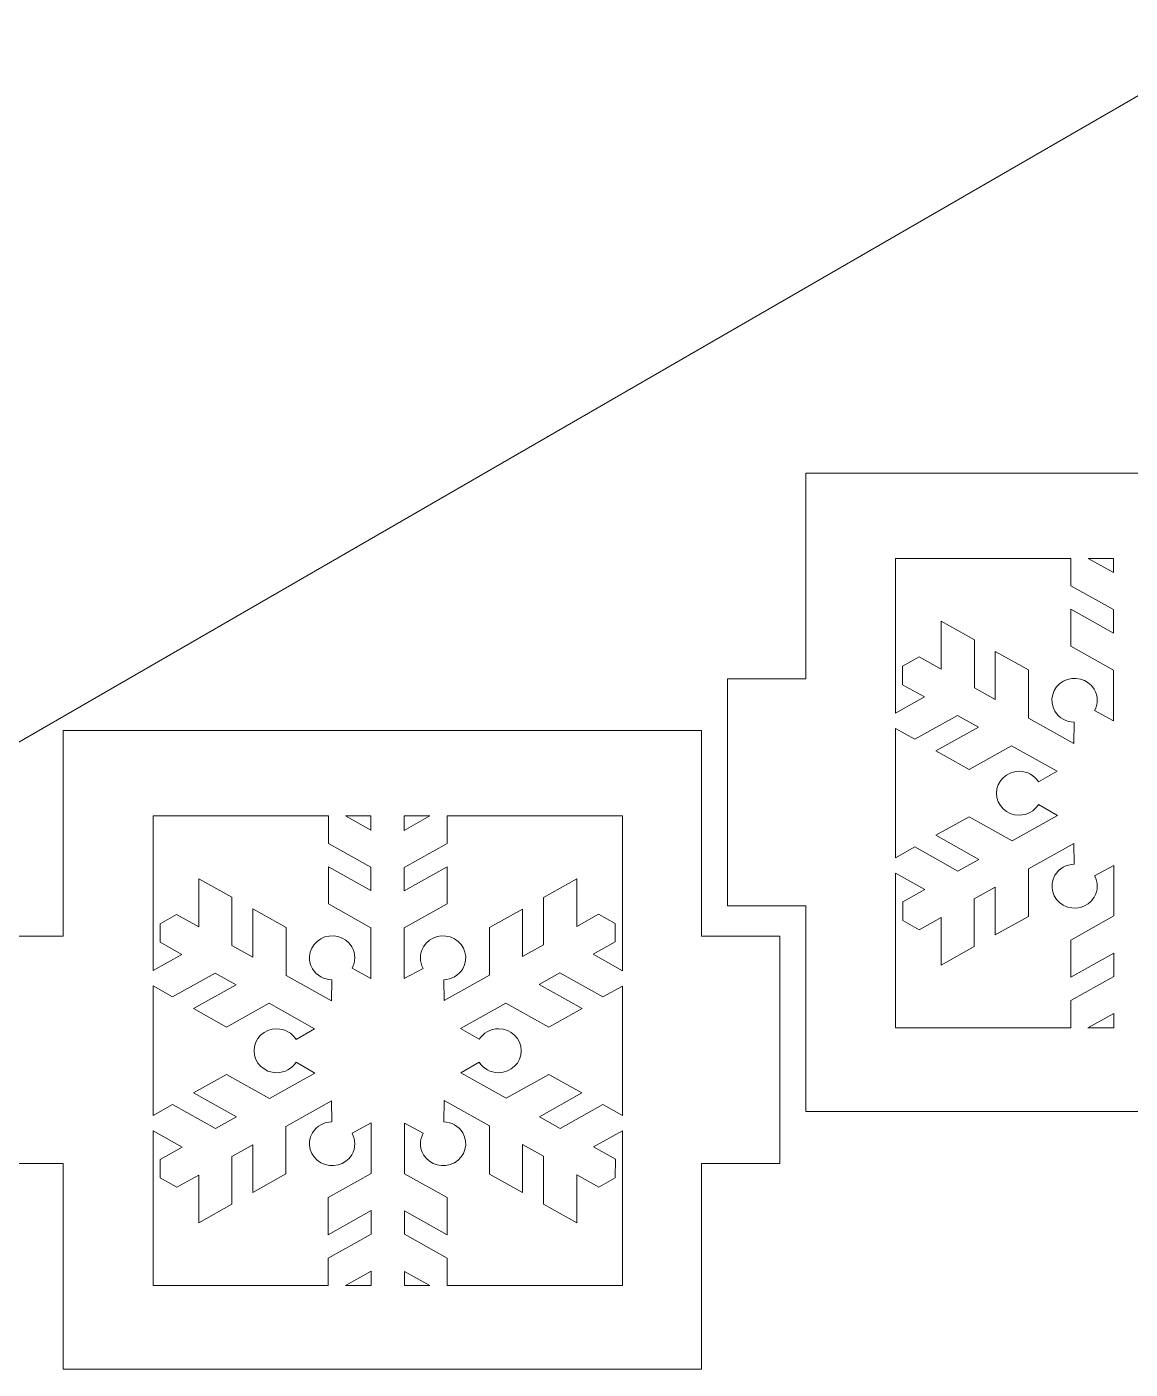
# Model space of a CAD drawing. Header units: centimetres. Extents: x -41.3 to 45.1, y -46.2 to 47.3.
# Drawn here: x -28.77 to -20.3, y -39.03 to -28.74 of the extents above; entities that cross this region are included whole.
import ezdxf

# ---------------------------------------------------------------- set-up
doc = ezdxf.new("R2010")
doc.units = ezdxf.units.CM
doc.header["$MEASUREMENT"] = 0
doc.layers.add('layer 1', color=7, linetype='Continuous')

msp = doc.modelspace()

# ---------------------------------------------------------------- linework, layer by layer
at = {"layer": 'layer 1', "color": 250, "lineweight": 9}
for points, knots in [([(-30.03336, -11.80465), (-30.03336, -11.80465), (-40.04454, -17.58461), (-40.04454, -17.58461), (-40.04454, -17.58461), (-40.04454, -17.58461), (-40.04454, -29.14453), (-40.04454, -29.14453), (-40.04454, -29.14453), (-40.04454, -29.14453), (-30.03336, -34.92449), (-30.03336, -34.92449), (-30.03336, -34.92449), (-30.03336, -34.92449), (-20.02218, -29.14453), (-20.02218, -29.14453), (-20.02218, -29.14453), (-20.02218, -29.14453), (-20.02218, -17.58461), (-20.02218, -17.58461), (-20.02218, -17.58461), (-20.02218, -17.58461), (-30.03336, -11.80465), (-30.03336, -11.80465)], [0, 0, 0, 0, 0.14285714, 0.14285714, 0.14285714, 0.14285714, 0.28571429, 0.28571429, 0.28571429, 0.28571429, 0.42857143, 0.42857143, 0.42857143, 0.42857143, 0.57142857, 0.57142857, 0.57142857, 0.57142857, 0.71428571, 0.71428571, 0.71428571, 0.71428571, 1, 1, 1, 1]), ([(-17.29596, -35.48339), (-17.29596, -35.48339), (-17.89596, -35.48339), (-17.89596, -35.48339), (-17.89596, -35.48339), (-17.89596, -35.48339), (-17.89596, -37.06031), (-17.89596, -37.06031), (-17.89596, -37.06031), (-17.89596, -37.06031), (-22.79108, -37.06031), (-22.79108, -37.06031), (-22.79108, -37.06031), (-22.79108, -37.06031), (-22.79108, -35.48339), (-22.79108, -35.48339), (-22.79108, -35.48339), (-22.79108, -35.48339), (-23.3911, -35.48339), (-23.3911, -35.48339), (-23.3911, -35.48339), (-23.3911, -35.48339), (-23.3911, -33.74215), (-23.3911, -33.74215), (-23.3911, -33.74215), (-23.3911, -33.74215), (-22.79108, -33.74215), (-22.79108, -33.74215), (-22.79108, -33.74215), (-22.79108, -33.74215), (-22.79108, -32.16515), (-22.79108, -32.16515), (-22.79108, -32.16515), (-22.79108, -32.16515), (-17.89596, -32.16515), (-17.89596, -32.16515), (-17.89596, -32.16515), (-17.89596, -32.16515), (-17.89596, -33.74215), (-17.89596, -33.74215), (-17.89596, -33.74215), (-17.89596, -33.74215), (-17.29596, -33.74215), (-17.29596, -33.74215), (-17.29596, -33.74215), (-17.29596, -33.74215), (-17.29596, -35.48339), (-17.29596, -35.48339)], [0, 0, 0, 0, 0.07692308, 0.07692308, 0.07692308, 0.07692308, 0.15384615, 0.15384615, 0.15384615, 0.15384615, 0.23076923, 0.23076923, 0.23076923, 0.23076923, 0.30769231, 0.30769231, 0.30769231, 0.30769231, 0.38461538, 0.38461538, 0.38461538, 0.38461538, 0.46153846, 0.46153846, 0.46153846, 0.46153846, 0.53846154, 0.53846154, 0.53846154, 0.53846154, 0.61538462, 0.61538462, 0.61538462, 0.61538462, 0.69230769, 0.69230769, 0.69230769, 0.69230769, 0.76923077, 0.76923077, 0.76923077, 0.76923077, 0.84615385, 0.84615385, 0.84615385, 0.84615385, 1, 1, 1, 1]), ([(-20.75834, -32.81933), (-20.75834, -32.81933), (-20.75834, -33.02999), (-20.75834, -33.02999), (-20.75834, -33.02999), (-20.75834, -33.02999), (-20.4318, -33.21239), (-20.4318, -33.21239), (-20.4318, -33.21239), (-20.4318, -33.21239), (-20.4318, -33.39145), (-20.4318, -33.39145), (-20.4318, -33.39145), (-20.4318, -33.39145), (-20.75834, -33.20905), (-20.75834, -33.20905), (-20.75834, -33.20905), (-20.75834, -33.20905), (-20.75834, -33.49343), (-20.75834, -33.49343), (-20.75834, -33.49343), (-20.75834, -33.49343), (-20.4318, -33.67581), (-20.4318, -33.67581), (-20.4318, -33.67581), (-20.4318, -33.67581), (-20.4318, -34.06485), (-20.4318, -34.06485), (-20.4318, -34.06485), (-20.4318, -34.06485), (-20.57662, -33.98675), (-20.57662, -33.98675), (-20.57662, -33.98675), (-20.54894, -33.93709), (-20.54756, -33.87521), (-20.57886, -33.82275), (-20.57886, -33.82275), (-20.62686, -33.74231), (-20.73326, -33.71473), (-20.8165, -33.76113), (-20.8165, -33.76113), (-20.89962, -33.80763), (-20.9281, -33.91055), (-20.8801, -33.99099), (-20.8801, -33.99099), (-20.84842, -34.04403), (-20.79146, -34.07385), (-20.73248, -34.07489), (-20.73248, -34.07489), (-20.73248, -34.07489), (-20.73504, -34.23745), (-20.73504, -34.23745), (-20.73504, -34.23745), (-20.73504, -34.23745), (-21.08308, -34.04305), (-21.08308, -34.04305), (-21.08308, -34.04305), (-21.08308, -34.04305), (-21.08308, -33.67435), (-21.08308, -33.67435), (-21.08308, -33.67435), (-21.08308, -33.67435), (-21.33768, -33.53217), (-21.33768, -33.53217), (-21.33768, -33.53217), (-21.33768, -33.53217), (-21.33768, -33.90087), (-21.33768, -33.90087), (-21.33768, -33.90087), (-21.33768, -33.90087), (-21.49796, -33.81135), (-21.49796, -33.81135), (-21.49796, -33.81135), (-21.49796, -33.81135), (-21.49796, -33.44265), (-21.49796, -33.44265), (-21.49796, -33.44265), (-21.49796, -33.44265), (-21.75252, -33.30043), (-21.75252, -33.30043), (-21.75252, -33.30043), (-21.75252, -33.30043), (-21.75252, -33.66913), (-21.75252, -33.66913), (-21.75252, -33.66913), (-21.75252, -33.66913), (-21.92182, -33.57461), (-21.92182, -33.57461), (-21.92182, -33.57461), (-21.92182, -33.57461), (-22.0483, -33.64527), (-22.0483, -33.64527), (-22.0483, -33.64527), (-22.0483, -33.64527), (-22.0491, -33.78789), (-22.0491, -33.78789), (-22.0491, -33.78789), (-22.0491, -33.78789), (-21.88162, -33.88147), (-21.88162, -33.88147), (-21.88162, -33.88147), (-21.88162, -33.88147), (-22.1031, -34.00515), (-22.1031, -34.00515), (-22.1031, -34.00515), (-22.1031, -34.00515), (-22.1031, -32.81933), (-22.1031, -32.81933), (-22.1031, -32.81933), (-22.1031, -32.81933), (-20.75834, -32.81933), (-20.75834, -32.81933)], [0, 0, 0, 0, 0.03448276, 0.03448276, 0.03448276, 0.03448276, 0.06896552, 0.06896552, 0.06896552, 0.06896552, 0.10344828, 0.10344828, 0.10344828, 0.10344828, 0.13793103, 0.13793103, 0.13793103, 0.13793103, 0.17241379, 0.17241379, 0.17241379, 0.17241379, 0.20689655, 0.20689655, 0.20689655, 0.20689655, 0.24137931, 0.24137931, 0.24137931, 0.24137931, 0.27586207, 0.27586207, 0.27586207, 0.27586207, 0.31034483, 0.31034483, 0.31034483, 0.31034483, 0.34482759, 0.34482759, 0.34482759, 0.34482759, 0.37931034, 0.37931034, 0.37931034, 0.37931034, 0.4137931, 0.4137931, 0.4137931, 0.4137931, 0.44827586, 0.44827586, 0.44827586, 0.44827586, 0.48275862, 0.48275862, 0.48275862, 0.48275862, 0.51724138, 0.51724138, 0.51724138, 0.51724138, 0.55172414, 0.55172414, 0.55172414, 0.55172414, 0.5862069, 0.5862069, 0.5862069, 0.5862069, 0.62068966, 0.62068966, 0.62068966, 0.62068966, 0.65517241, 0.65517241, 0.65517241, 0.65517241, 0.68965517, 0.68965517, 0.68965517, 0.68965517, 0.72413793, 0.72413793, 0.72413793, 0.72413793, 0.75862069, 0.75862069, 0.75862069, 0.75862069, 0.79310345, 0.79310345, 0.79310345, 0.79310345, 0.82758621, 0.82758621, 0.82758621, 0.82758621, 0.86206897, 0.86206897, 0.86206897, 0.86206897, 0.89655172, 0.89655172, 0.89655172, 0.89655172, 0.93103448, 0.93103448, 0.93103448, 0.93103448, 1, 1, 1, 1]), ([(-20.4318, -32.81933), (-20.4318, -32.81933), (-20.4318, -32.92801), (-20.4318, -32.92801), (-20.4318, -32.92801), (-20.4318, -32.92801), (-20.62642, -32.81933), (-20.62642, -32.81933), (-20.62642, -32.81933), (-20.62642, -32.81933), (-20.4318, -32.81933), (-20.4318, -32.81933)], [0, 0, 0, 0, 0.25, 0.25, 0.25, 0.25, 0.5, 0.5, 0.5, 0.5, 1, 1, 1, 1]), ([(-22.1031, -34.12247), (-22.1031, -34.12247), (-21.95356, -34.20603), (-21.95356, -34.20603), (-21.95356, -34.20603), (-21.95356, -34.20603), (-21.627, -34.02363), (-21.627, -34.02363), (-21.627, -34.02363), (-21.627, -34.02363), (-21.46672, -34.11319), (-21.46672, -34.11319), (-21.46672, -34.11319), (-21.46672, -34.11319), (-21.7933, -34.29557), (-21.7933, -34.29557), (-21.7933, -34.29557), (-21.7933, -34.29557), (-21.53866, -34.43773), (-21.53866, -34.43773), (-21.53866, -34.43773), (-21.53866, -34.43773), (-21.2121, -34.25535), (-21.2121, -34.25535), (-21.2121, -34.25535), (-21.2121, -34.25535), (-20.8635, -34.45007), (-20.8635, -34.45007), (-20.8635, -34.45007), (-20.8635, -34.45007), (-21.00614, -34.53255), (-21.00614, -34.53255), (-21.00614, -34.53255), (-21.03662, -34.48399), (-21.09168, -34.45147), (-21.15468, -34.45147), (-21.15468, -34.45147), (-21.25074, -34.45147), (-21.32856, -34.52679), (-21.32856, -34.61973), (-21.32856, -34.61973), (-21.32856, -34.71261), (-21.25074, -34.78793), (-21.15468, -34.78793), (-21.15468, -34.78793), (-21.09162, -34.78793), (-21.03656, -34.75535), (-21.0061, -34.70675), (-21.0061, -34.70675), (-21.0061, -34.70675), (-20.86136, -34.79043), (-20.86136, -34.79043), (-20.86136, -34.79043), (-20.86136, -34.79043), (-21.209, -34.98463), (-21.209, -34.98463), (-21.209, -34.98463), (-21.209, -34.98463), (-21.5391, -34.80023), (-21.5391, -34.80023), (-21.5391, -34.80023), (-21.5391, -34.80023), (-21.79372, -34.94243), (-21.79372, -34.94243), (-21.79372, -34.94243), (-21.79372, -34.94243), (-21.4636, -35.12679), (-21.4636, -35.12679), (-21.4636, -35.12679), (-21.4636, -35.12679), (-21.62386, -35.21633), (-21.62386, -35.21633), (-21.62386, -35.21633), (-21.62386, -35.21633), (-21.954, -35.03197), (-21.954, -35.03197), (-21.954, -35.03197), (-21.954, -35.03197), (-22.1031, -35.11527), (-22.1031, -35.11527), (-22.1031, -35.11527), (-22.1031, -35.11527), (-22.1031, -34.12247), (-22.1031, -34.12247)], [0, 0, 0, 0, 0.04545455, 0.04545455, 0.04545455, 0.04545455, 0.09090909, 0.09090909, 0.09090909, 0.09090909, 0.13636364, 0.13636364, 0.13636364, 0.13636364, 0.18181818, 0.18181818, 0.18181818, 0.18181818, 0.22727273, 0.22727273, 0.22727273, 0.22727273, 0.27272727, 0.27272727, 0.27272727, 0.27272727, 0.31818182, 0.31818182, 0.31818182, 0.31818182, 0.36363636, 0.36363636, 0.36363636, 0.36363636, 0.40909091, 0.40909091, 0.40909091, 0.40909091, 0.45454545, 0.45454545, 0.45454545, 0.45454545, 0.5, 0.5, 0.5, 0.5, 0.54545455, 0.54545455, 0.54545455, 0.54545455, 0.59090909, 0.59090909, 0.59090909, 0.59090909, 0.63636364, 0.63636364, 0.63636364, 0.63636364, 0.68181818, 0.68181818, 0.68181818, 0.68181818, 0.72727273, 0.72727273, 0.72727273, 0.72727273, 0.77272727, 0.77272727, 0.77272727, 0.77272727, 0.81818182, 0.81818182, 0.81818182, 0.81818182, 0.86363636, 0.86363636, 0.86363636, 0.86363636, 0.90909091, 0.90909091, 0.90909091, 0.90909091, 1, 1, 1, 1]), ([(-22.99048, -37.45807), (-22.99048, -37.45807), (-23.59048, -37.45807), (-23.59048, -37.45807), (-23.59048, -37.45807), (-23.59048, -37.45807), (-23.59048, -39.03499), (-23.59048, -39.03499), (-23.59048, -39.03499), (-23.59048, -39.03499), (-28.4856, -39.03499), (-28.4856, -39.03499), (-28.4856, -39.03499), (-28.4856, -39.03499), (-28.4856, -37.45807), (-28.4856, -37.45807), (-28.4856, -37.45807), (-28.4856, -37.45807), (-29.08562, -37.45807), (-29.08562, -37.45807), (-29.08562, -37.45807), (-29.08562, -37.45807), (-29.08562, -35.71683), (-29.08562, -35.71683), (-29.08562, -35.71683), (-29.08562, -35.71683), (-28.4856, -35.71683), (-28.4856, -35.71683), (-28.4856, -35.71683), (-28.4856, -35.71683), (-28.4856, -34.13985), (-28.4856, -34.13985), (-28.4856, -34.13985), (-28.4856, -34.13985), (-23.59048, -34.13985), (-23.59048, -34.13985), (-23.59048, -34.13985), (-23.59048, -34.13985), (-23.59048, -35.71683), (-23.59048, -35.71683), (-23.59048, -35.71683), (-23.59048, -35.71683), (-22.99048, -35.71683), (-22.99048, -35.71683), (-22.99048, -35.71683), (-22.99048, -35.71683), (-22.99048, -37.45807), (-22.99048, -37.45807)], [0, 0, 0, 0, 0.07692308, 0.07692308, 0.07692308, 0.07692308, 0.15384615, 0.15384615, 0.15384615, 0.15384615, 0.23076923, 0.23076923, 0.23076923, 0.23076923, 0.30769231, 0.30769231, 0.30769231, 0.30769231, 0.38461538, 0.38461538, 0.38461538, 0.38461538, 0.46153846, 0.46153846, 0.46153846, 0.46153846, 0.53846154, 0.53846154, 0.53846154, 0.53846154, 0.61538462, 0.61538462, 0.61538462, 0.61538462, 0.69230769, 0.69230769, 0.69230769, 0.69230769, 0.76923077, 0.76923077, 0.76923077, 0.76923077, 0.84615385, 0.84615385, 0.84615385, 0.84615385, 1, 1, 1, 1]), ([(-26.45286, -34.79401), (-26.45286, -34.79401), (-26.45286, -35.00467), (-26.45286, -35.00467), (-26.45286, -35.00467), (-26.45286, -35.00467), (-26.12632, -35.18707), (-26.12632, -35.18707), (-26.12632, -35.18707), (-26.12632, -35.18707), (-26.12632, -35.36613), (-26.12632, -35.36613), (-26.12632, -35.36613), (-26.12632, -35.36613), (-26.45286, -35.18373), (-26.45286, -35.18373), (-26.45286, -35.18373), (-26.45286, -35.18373), (-26.45286, -35.46811), (-26.45286, -35.46811), (-26.45286, -35.46811), (-26.45286, -35.46811), (-26.12632, -35.65049), (-26.12632, -35.65049), (-26.12632, -35.65049), (-26.12632, -35.65049), (-26.12632, -36.03953), (-26.12632, -36.03953), (-26.12632, -36.03953), (-26.12632, -36.03953), (-26.27114, -35.96143), (-26.27114, -35.96143), (-26.27114, -35.96143), (-26.24346, -35.91177), (-26.24208, -35.84989), (-26.27338, -35.79743), (-26.27338, -35.79743), (-26.32138, -35.71699), (-26.42778, -35.68941), (-26.51102, -35.73581), (-26.51102, -35.73581), (-26.59414, -35.78231), (-26.62262, -35.88523), (-26.57462, -35.96565), (-26.57462, -35.96565), (-26.54294, -36.01871), (-26.48598, -36.04853), (-26.427, -36.04959), (-26.427, -36.04959), (-26.427, -36.04959), (-26.42956, -36.21213), (-26.42956, -36.21213), (-26.42956, -36.21213), (-26.42956, -36.21213), (-26.7776, -36.01775), (-26.7776, -36.01775), (-26.7776, -36.01775), (-26.7776, -36.01775), (-26.7776, -35.64903), (-26.7776, -35.64903), (-26.7776, -35.64903), (-26.7776, -35.64903), (-27.0322, -35.50685), (-27.0322, -35.50685), (-27.0322, -35.50685), (-27.0322, -35.50685), (-27.0322, -35.87555), (-27.0322, -35.87555), (-27.0322, -35.87555), (-27.0322, -35.87555), (-27.19248, -35.78603), (-27.19248, -35.78603), (-27.19248, -35.78603), (-27.19248, -35.78603), (-27.19248, -35.41733), (-27.19248, -35.41733), (-27.19248, -35.41733), (-27.19248, -35.41733), (-27.44704, -35.27511), (-27.44704, -35.27511), (-27.44704, -35.27511), (-27.44704, -35.27511), (-27.44704, -35.64381), (-27.44704, -35.64381), (-27.44704, -35.64381), (-27.44704, -35.64381), (-27.61634, -35.54929), (-27.61634, -35.54929), (-27.61634, -35.54929), (-27.61634, -35.54929), (-27.74282, -35.61995), (-27.74282, -35.61995), (-27.74282, -35.61995), (-27.74282, -35.61995), (-27.74362, -35.76257), (-27.74362, -35.76257), (-27.74362, -35.76257), (-27.74362, -35.76257), (-27.57614, -35.85615), (-27.57614, -35.85615), (-27.57614, -35.85615), (-27.57614, -35.85615), (-27.79762, -35.97983), (-27.79762, -35.97983), (-27.79762, -35.97983), (-27.79762, -35.97983), (-27.79762, -34.79401), (-27.79762, -34.79401), (-27.79762, -34.79401), (-27.79762, -34.79401), (-26.45286, -34.79401), (-26.45286, -34.79401)], [0, 0, 0, 0, 0.03448276, 0.03448276, 0.03448276, 0.03448276, 0.06896552, 0.06896552, 0.06896552, 0.06896552, 0.10344828, 0.10344828, 0.10344828, 0.10344828, 0.13793103, 0.13793103, 0.13793103, 0.13793103, 0.17241379, 0.17241379, 0.17241379, 0.17241379, 0.20689655, 0.20689655, 0.20689655, 0.20689655, 0.24137931, 0.24137931, 0.24137931, 0.24137931, 0.27586207, 0.27586207, 0.27586207, 0.27586207, 0.31034483, 0.31034483, 0.31034483, 0.31034483, 0.34482759, 0.34482759, 0.34482759, 0.34482759, 0.37931034, 0.37931034, 0.37931034, 0.37931034, 0.4137931, 0.4137931, 0.4137931, 0.4137931, 0.44827586, 0.44827586, 0.44827586, 0.44827586, 0.48275862, 0.48275862, 0.48275862, 0.48275862, 0.51724138, 0.51724138, 0.51724138, 0.51724138, 0.55172414, 0.55172414, 0.55172414, 0.55172414, 0.5862069, 0.5862069, 0.5862069, 0.5862069, 0.62068966, 0.62068966, 0.62068966, 0.62068966, 0.65517241, 0.65517241, 0.65517241, 0.65517241, 0.68965517, 0.68965517, 0.68965517, 0.68965517, 0.72413793, 0.72413793, 0.72413793, 0.72413793, 0.75862069, 0.75862069, 0.75862069, 0.75862069, 0.79310345, 0.79310345, 0.79310345, 0.79310345, 0.82758621, 0.82758621, 0.82758621, 0.82758621, 0.86206897, 0.86206897, 0.86206897, 0.86206897, 0.89655172, 0.89655172, 0.89655172, 0.89655172, 0.93103448, 0.93103448, 0.93103448, 0.93103448, 1, 1, 1, 1]), ([(-26.12632, -34.79401), (-26.12632, -34.79401), (-26.12632, -34.90269), (-26.12632, -34.90269), (-26.12632, -34.90269), (-26.12632, -34.90269), (-26.32094, -34.79401), (-26.32094, -34.79401), (-26.32094, -34.79401), (-26.32094, -34.79401), (-26.12632, -34.79401), (-26.12632, -34.79401)], [0, 0, 0, 0, 0.25, 0.25, 0.25, 0.25, 0.5, 0.5, 0.5, 0.5, 1, 1, 1, 1]), ([(-24.19762, -35.98027), (-24.19762, -35.98027), (-24.42234, -35.85479), (-24.42234, -35.85479), (-24.42234, -35.85479), (-24.42234, -35.85479), (-24.25306, -35.76027), (-24.25306, -35.76027), (-24.25306, -35.76027), (-24.25306, -35.76027), (-24.25304, -35.61891), (-24.25304, -35.61891), (-24.25304, -35.61891), (-24.25304, -35.61891), (-24.38038, -35.54697), (-24.38038, -35.54697), (-24.38038, -35.54697), (-24.38038, -35.54697), (-24.5478, -35.64053), (-24.5478, -35.64053), (-24.5478, -35.64053), (-24.5478, -35.64053), (-24.54786, -35.27575), (-24.54786, -35.27575), (-24.54786, -35.27575), (-24.54786, -35.27575), (-24.80242, -35.41797), (-24.80242, -35.41797), (-24.80242, -35.41797), (-24.80242, -35.41797), (-24.80242, -35.78273), (-24.80242, -35.78273), (-24.80242, -35.78273), (-24.80242, -35.78273), (-24.9627, -35.87227), (-24.9627, -35.87227), (-24.9627, -35.87227), (-24.9627, -35.87227), (-24.9627, -35.50751), (-24.9627, -35.50751), (-24.9627, -35.50751), (-24.9627, -35.50751), (-25.21732, -35.64965), (-25.21732, -35.64965), (-25.21732, -35.64965), (-25.21732, -35.64965), (-25.21732, -36.01445), (-25.21732, -36.01445), (-25.21732, -36.01445), (-25.21732, -36.01445), (-25.56514, -36.20871), (-25.56514, -36.20871), (-25.56514, -36.20871), (-25.56514, -36.20871), (-25.56762, -36.04931), (-25.56762, -36.04931), (-25.56762, -36.04931), (-25.50958, -36.04745), (-25.45378, -36.01769), (-25.42262, -35.96547), (-25.42262, -35.96547), (-25.37462, -35.88499), (-25.4031, -35.78209), (-25.48628, -35.73567), (-25.48628, -35.73567), (-25.56948, -35.68919), (-25.67578, -35.71677), (-25.72384, -35.79723), (-25.72384, -35.79723), (-25.75538, -35.85011), (-25.75376, -35.91257), (-25.72536, -35.96245), (-25.72536, -35.96245), (-25.72536, -35.96245), (-25.87176, -36.04137), (-25.87176, -36.04137), (-25.87176, -36.04137), (-25.87176, -36.04137), (-25.87176, -35.65247), (-25.87176, -35.65247), (-25.87176, -35.65247), (-25.87176, -35.65247), (-25.54168, -35.46811), (-25.54168, -35.46811), (-25.54168, -35.46811), (-25.54168, -35.46811), (-25.54168, -35.18373), (-25.54168, -35.18373), (-25.54168, -35.18373), (-25.54168, -35.18373), (-25.87176, -35.36809), (-25.87176, -35.36809), (-25.87176, -35.36809), (-25.87176, -35.36809), (-25.87176, -35.18903), (-25.87176, -35.18903), (-25.87176, -35.18903), (-25.87176, -35.18903), (-25.54168, -35.00467), (-25.54168, -35.00467), (-25.54168, -35.00467), (-25.54168, -35.00467), (-25.54168, -34.79401), (-25.54168, -34.79401), (-25.54168, -34.79401), (-25.54168, -34.79401), (-24.19762, -34.79401), (-24.19762, -34.79401), (-24.19762, -34.79401), (-24.19762, -34.79401), (-24.19762, -35.98027), (-24.19762, -35.98027)], [0, 0, 0, 0, 0.03448276, 0.03448276, 0.03448276, 0.03448276, 0.06896552, 0.06896552, 0.06896552, 0.06896552, 0.10344828, 0.10344828, 0.10344828, 0.10344828, 0.13793103, 0.13793103, 0.13793103, 0.13793103, 0.17241379, 0.17241379, 0.17241379, 0.17241379, 0.20689655, 0.20689655, 0.20689655, 0.20689655, 0.24137931, 0.24137931, 0.24137931, 0.24137931, 0.27586207, 0.27586207, 0.27586207, 0.27586207, 0.31034483, 0.31034483, 0.31034483, 0.31034483, 0.34482759, 0.34482759, 0.34482759, 0.34482759, 0.37931034, 0.37931034, 0.37931034, 0.37931034, 0.4137931, 0.4137931, 0.4137931, 0.4137931, 0.44827586, 0.44827586, 0.44827586, 0.44827586, 0.48275862, 0.48275862, 0.48275862, 0.48275862, 0.51724138, 0.51724138, 0.51724138, 0.51724138, 0.55172414, 0.55172414, 0.55172414, 0.55172414, 0.5862069, 0.5862069, 0.5862069, 0.5862069, 0.62068966, 0.62068966, 0.62068966, 0.62068966, 0.65517241, 0.65517241, 0.65517241, 0.65517241, 0.68965517, 0.68965517, 0.68965517, 0.68965517, 0.72413793, 0.72413793, 0.72413793, 0.72413793, 0.75862069, 0.75862069, 0.75862069, 0.75862069, 0.79310345, 0.79310345, 0.79310345, 0.79310345, 0.82758621, 0.82758621, 0.82758621, 0.82758621, 0.86206897, 0.86206897, 0.86206897, 0.86206897, 0.89655172, 0.89655172, 0.89655172, 0.89655172, 0.93103448, 0.93103448, 0.93103448, 0.93103448, 1, 1, 1, 1]), ([(-25.67364, -34.79401), (-25.67364, -34.79401), (-25.87176, -34.90465), (-25.87176, -34.90465), (-25.87176, -34.90465), (-25.87176, -34.90465), (-25.87176, -34.79401), (-25.87176, -34.79401), (-25.87176, -34.79401), (-25.87176, -34.79401), (-25.67364, -34.79401), (-25.67364, -34.79401)], [0, 0, 0, 0, 0.25, 0.25, 0.25, 0.25, 0.5, 0.5, 0.5, 0.5, 1, 1, 1, 1]), ([(-22.1031, -35.23305), (-22.1031, -35.23305), (-21.8785, -35.35851), (-21.8785, -35.35851), (-21.8785, -35.35851), (-21.8785, -35.35851), (-22.0477, -35.45303), (-22.0477, -35.45303), (-22.0477, -35.45303), (-22.0477, -35.45303), (-22.04774, -35.59437), (-22.04774, -35.59437), (-22.04774, -35.59437), (-22.04774, -35.59437), (-21.9204, -35.66633), (-21.9204, -35.66633), (-21.9204, -35.66633), (-21.9204, -35.66633), (-21.75292, -35.57279), (-21.75292, -35.57279), (-21.75292, -35.57279), (-21.75292, -35.57279), (-21.75292, -35.93755), (-21.75292, -35.93755), (-21.75292, -35.93755), (-21.75292, -35.93755), (-21.49838, -35.79535), (-21.49838, -35.79535), (-21.49838, -35.79535), (-21.49838, -35.79535), (-21.49838, -35.43055), (-21.49838, -35.43055), (-21.49838, -35.43055), (-21.49838, -35.43055), (-21.33808, -35.34105), (-21.33808, -35.34105), (-21.33808, -35.34105), (-21.33808, -35.34105), (-21.33808, -35.70583), (-21.33808, -35.70583), (-21.33808, -35.70583), (-21.33808, -35.70583), (-21.08348, -35.56361), (-21.08348, -35.56361), (-21.08348, -35.56361), (-21.08348, -35.56361), (-21.08348, -35.19887), (-21.08348, -35.19887), (-21.08348, -35.19887), (-21.08348, -35.19887), (-20.73492, -35.00423), (-20.73492, -35.00423), (-20.73492, -35.00423), (-20.73492, -35.00423), (-20.7324, -35.16429), (-20.7324, -35.16429), (-20.7324, -35.16429), (-20.79132, -35.16547), (-20.84814, -35.19531), (-20.87972, -35.24823), (-20.87972, -35.24823), (-20.92778, -35.32865), (-20.89924, -35.43159), (-20.81608, -35.47805), (-20.81608, -35.47805), (-20.73292, -35.52449), (-20.62654, -35.49693), (-20.57852, -35.41645), (-20.57852, -35.41645), (-20.54722, -35.36399), (-20.5486, -35.30203), (-20.57636, -35.25237), (-20.57636, -35.25237), (-20.57636, -35.25237), (-20.42908, -35.17293), (-20.42908, -35.17293), (-20.42908, -35.17293), (-20.42908, -35.17293), (-20.42908, -35.56085), (-20.42908, -35.56085), (-20.42908, -35.56085), (-20.42908, -35.56085), (-20.75914, -35.74523), (-20.75914, -35.74523), (-20.75914, -35.74523), (-20.75914, -35.74523), (-20.75914, -36.02961), (-20.75914, -36.02961), (-20.75914, -36.02961), (-20.75914, -36.02961), (-20.42908, -35.84525), (-20.42908, -35.84525), (-20.42908, -35.84525), (-20.42908, -35.84525), (-20.42908, -36.02429), (-20.42908, -36.02429), (-20.42908, -36.02429), (-20.42908, -36.02429), (-20.75914, -36.20867), (-20.75914, -36.20867), (-20.75914, -36.20867), (-20.75914, -36.20867), (-20.75914, -36.41933), (-20.75914, -36.41933), (-20.75914, -36.41933), (-20.75914, -36.41933), (-22.1031, -36.41933), (-22.1031, -36.41933), (-22.1031, -36.41933), (-22.1031, -36.41933), (-22.1031, -35.23305), (-22.1031, -35.23305)], [0, 0, 0, 0, 0.03448276, 0.03448276, 0.03448276, 0.03448276, 0.06896552, 0.06896552, 0.06896552, 0.06896552, 0.10344828, 0.10344828, 0.10344828, 0.10344828, 0.13793103, 0.13793103, 0.13793103, 0.13793103, 0.17241379, 0.17241379, 0.17241379, 0.17241379, 0.20689655, 0.20689655, 0.20689655, 0.20689655, 0.24137931, 0.24137931, 0.24137931, 0.24137931, 0.27586207, 0.27586207, 0.27586207, 0.27586207, 0.31034483, 0.31034483, 0.31034483, 0.31034483, 0.34482759, 0.34482759, 0.34482759, 0.34482759, 0.37931034, 0.37931034, 0.37931034, 0.37931034, 0.4137931, 0.4137931, 0.4137931, 0.4137931, 0.44827586, 0.44827586, 0.44827586, 0.44827586, 0.48275862, 0.48275862, 0.48275862, 0.48275862, 0.51724138, 0.51724138, 0.51724138, 0.51724138, 0.55172414, 0.55172414, 0.55172414, 0.55172414, 0.5862069, 0.5862069, 0.5862069, 0.5862069, 0.62068966, 0.62068966, 0.62068966, 0.62068966, 0.65517241, 0.65517241, 0.65517241, 0.65517241, 0.68965517, 0.68965517, 0.68965517, 0.68965517, 0.72413793, 0.72413793, 0.72413793, 0.72413793, 0.75862069, 0.75862069, 0.75862069, 0.75862069, 0.79310345, 0.79310345, 0.79310345, 0.79310345, 0.82758621, 0.82758621, 0.82758621, 0.82758621, 0.86206897, 0.86206897, 0.86206897, 0.86206897, 0.89655172, 0.89655172, 0.89655172, 0.89655172, 0.93103448, 0.93103448, 0.93103448, 0.93103448, 1, 1, 1, 1]), ([(-27.79762, -36.09715), (-27.79762, -36.09715), (-27.64808, -36.18071), (-27.64808, -36.18071), (-27.64808, -36.18071), (-27.64808, -36.18071), (-27.32152, -35.99831), (-27.32152, -35.99831), (-27.32152, -35.99831), (-27.32152, -35.99831), (-27.16124, -36.08787), (-27.16124, -36.08787), (-27.16124, -36.08787), (-27.16124, -36.08787), (-27.48782, -36.27025), (-27.48782, -36.27025), (-27.48782, -36.27025), (-27.48782, -36.27025), (-27.23318, -36.41239), (-27.23318, -36.41239), (-27.23318, -36.41239), (-27.23318, -36.41239), (-26.90662, -36.23003), (-26.90662, -36.23003), (-26.90662, -36.23003), (-26.90662, -36.23003), (-26.55802, -36.42475), (-26.55802, -36.42475), (-26.55802, -36.42475), (-26.55802, -36.42475), (-26.70066, -36.50723), (-26.70066, -36.50723), (-26.70066, -36.50723), (-26.73114, -36.45867), (-26.7862, -36.42615), (-26.8492, -36.42615), (-26.8492, -36.42615), (-26.94526, -36.42615), (-27.02308, -36.50147), (-27.02308, -36.59441), (-27.02308, -36.59441), (-27.02308, -36.68729), (-26.94526, -36.76261), (-26.8492, -36.76261), (-26.8492, -36.76261), (-26.78614, -36.76261), (-26.73108, -36.73003), (-26.70062, -36.68143), (-26.70062, -36.68143), (-26.70062, -36.68143), (-26.55588, -36.76511), (-26.55588, -36.76511), (-26.55588, -36.76511), (-26.55588, -36.76511), (-26.90352, -36.95931), (-26.90352, -36.95931), (-26.90352, -36.95931), (-26.90352, -36.95931), (-27.23362, -36.77491), (-27.23362, -36.77491), (-27.23362, -36.77491), (-27.23362, -36.77491), (-27.48824, -36.91711), (-27.48824, -36.91711), (-27.48824, -36.91711), (-27.48824, -36.91711), (-27.15812, -37.10147), (-27.15812, -37.10147), (-27.15812, -37.10147), (-27.15812, -37.10147), (-27.31838, -37.19101), (-27.31838, -37.19101), (-27.31838, -37.19101), (-27.31838, -37.19101), (-27.64852, -37.00665), (-27.64852, -37.00665), (-27.64852, -37.00665), (-27.64852, -37.00665), (-27.79762, -37.08995), (-27.79762, -37.08995), (-27.79762, -37.08995), (-27.79762, -37.08995), (-27.79762, -36.09715), (-27.79762, -36.09715)], [0, 0, 0, 0, 0.04545455, 0.04545455, 0.04545455, 0.04545455, 0.09090909, 0.09090909, 0.09090909, 0.09090909, 0.13636364, 0.13636364, 0.13636364, 0.13636364, 0.18181818, 0.18181818, 0.18181818, 0.18181818, 0.22727273, 0.22727273, 0.22727273, 0.22727273, 0.27272727, 0.27272727, 0.27272727, 0.27272727, 0.31818182, 0.31818182, 0.31818182, 0.31818182, 0.36363636, 0.36363636, 0.36363636, 0.36363636, 0.40909091, 0.40909091, 0.40909091, 0.40909091, 0.45454545, 0.45454545, 0.45454545, 0.45454545, 0.5, 0.5, 0.5, 0.5, 0.54545455, 0.54545455, 0.54545455, 0.54545455, 0.59090909, 0.59090909, 0.59090909, 0.59090909, 0.63636364, 0.63636364, 0.63636364, 0.63636364, 0.68181818, 0.68181818, 0.68181818, 0.68181818, 0.72727273, 0.72727273, 0.72727273, 0.72727273, 0.77272727, 0.77272727, 0.77272727, 0.77272727, 0.81818182, 0.81818182, 0.81818182, 0.81818182, 0.86363636, 0.86363636, 0.86363636, 0.86363636, 0.90909091, 0.90909091, 0.90909091, 0.90909091, 1, 1, 1, 1]), ([(-24.34722, -37.00729), (-24.34722, -37.00729), (-24.67376, -37.18969), (-24.67376, -37.18969), (-24.67376, -37.18969), (-24.67376, -37.18969), (-24.83406, -37.10015), (-24.83406, -37.10015), (-24.83406, -37.10015), (-24.83406, -37.10015), (-24.5075, -36.91775), (-24.5075, -36.91775), (-24.5075, -36.91775), (-24.5075, -36.91775), (-24.76206, -36.77561), (-24.76206, -36.77561), (-24.76206, -36.77561), (-24.76206, -36.77561), (-25.08862, -36.95795), (-25.08862, -36.95795), (-25.08862, -36.95795), (-25.08862, -36.95795), (-25.43636, -36.76377), (-25.43636, -36.76377), (-25.43636, -36.76377), (-25.43636, -36.76377), (-25.29552, -36.68231), (-25.29552, -36.68231), (-25.29552, -36.68231), (-25.2648, -36.73021), (-25.21022, -36.76221), (-25.14768, -36.76221), (-25.14768, -36.76221), (-25.05162, -36.76221), (-24.97376, -36.68691), (-24.97376, -36.59403), (-24.97376, -36.59403), (-24.97376, -36.50109), (-25.05162, -36.42575), (-25.14768, -36.42575), (-25.14768, -36.42575), (-25.2104, -36.42575), (-25.26516, -36.45799), (-25.29578, -36.50613), (-25.29578, -36.50613), (-25.29578, -36.50613), (-25.43956, -36.42297), (-25.43956, -36.42297), (-25.43956, -36.42297), (-25.43956, -36.42297), (-25.09178, -36.22871), (-25.09178, -36.22871), (-25.09178, -36.22871), (-25.09178, -36.22871), (-24.76166, -36.41307), (-24.76166, -36.41307), (-24.76166, -36.41307), (-24.76166, -36.41307), (-24.50712, -36.27087), (-24.50712, -36.27087), (-24.50712, -36.27087), (-24.50712, -36.27087), (-24.83722, -36.08651), (-24.83722, -36.08651), (-24.83722, -36.08651), (-24.83722, -36.08651), (-24.6769, -35.99699), (-24.6769, -35.99699), (-24.6769, -35.99699), (-24.6769, -35.99699), (-24.34684, -36.18135), (-24.34684, -36.18135), (-24.34684, -36.18135), (-24.34684, -36.18135), (-24.19762, -36.09803), (-24.19762, -36.09803), (-24.19762, -36.09803), (-24.19762, -36.09803), (-24.19762, -37.09081), (-24.19762, -37.09081), (-24.19762, -37.09081), (-24.19762, -37.09081), (-24.34722, -37.00729), (-24.34722, -37.00729)], [0, 0, 0, 0, 0.04545455, 0.04545455, 0.04545455, 0.04545455, 0.09090909, 0.09090909, 0.09090909, 0.09090909, 0.13636364, 0.13636364, 0.13636364, 0.13636364, 0.18181818, 0.18181818, 0.18181818, 0.18181818, 0.22727273, 0.22727273, 0.22727273, 0.22727273, 0.27272727, 0.27272727, 0.27272727, 0.27272727, 0.31818182, 0.31818182, 0.31818182, 0.31818182, 0.36363636, 0.36363636, 0.36363636, 0.36363636, 0.40909091, 0.40909091, 0.40909091, 0.40909091, 0.45454545, 0.45454545, 0.45454545, 0.45454545, 0.5, 0.5, 0.5, 0.5, 0.54545455, 0.54545455, 0.54545455, 0.54545455, 0.59090909, 0.59090909, 0.59090909, 0.59090909, 0.63636364, 0.63636364, 0.63636364, 0.63636364, 0.68181818, 0.68181818, 0.68181818, 0.68181818, 0.72727273, 0.72727273, 0.72727273, 0.72727273, 0.77272727, 0.77272727, 0.77272727, 0.77272727, 0.81818182, 0.81818182, 0.81818182, 0.81818182, 0.86363636, 0.86363636, 0.86363636, 0.86363636, 0.90909091, 0.90909091, 0.90909091, 0.90909091, 1, 1, 1, 1]), ([(-20.6272, -36.41933), (-20.6272, -36.41933), (-20.42908, -36.30869), (-20.42908, -36.30869), (-20.42908, -36.30869), (-20.42908, -36.30869), (-20.42908, -36.41933), (-20.42908, -36.41933), (-20.42908, -36.41933), (-20.42908, -36.41933), (-20.6272, -36.41933), (-20.6272, -36.41933)], [0, 0, 0, 0, 0.25, 0.25, 0.25, 0.25, 0.5, 0.5, 0.5, 0.5, 1, 1, 1, 1]), ([(-27.79762, -37.20773), (-27.79762, -37.20773), (-27.57302, -37.33319), (-27.57302, -37.33319), (-27.57302, -37.33319), (-27.57302, -37.33319), (-27.74222, -37.42771), (-27.74222, -37.42771), (-27.74222, -37.42771), (-27.74222, -37.42771), (-27.74226, -37.56905), (-27.74226, -37.56905), (-27.74226, -37.56905), (-27.74226, -37.56905), (-27.61492, -37.64103), (-27.61492, -37.64103), (-27.61492, -37.64103), (-27.61492, -37.64103), (-27.44744, -37.54747), (-27.44744, -37.54747), (-27.44744, -37.54747), (-27.44744, -37.54747), (-27.44744, -37.91223), (-27.44744, -37.91223), (-27.44744, -37.91223), (-27.44744, -37.91223), (-27.1929, -37.77003), (-27.1929, -37.77003), (-27.1929, -37.77003), (-27.1929, -37.77003), (-27.1929, -37.40525), (-27.1929, -37.40525), (-27.1929, -37.40525), (-27.1929, -37.40525), (-27.0326, -37.31573), (-27.0326, -37.31573), (-27.0326, -37.31573), (-27.0326, -37.31573), (-27.0326, -37.68051), (-27.0326, -37.68051), (-27.0326, -37.68051), (-27.0326, -37.68051), (-26.778, -37.53829), (-26.778, -37.53829), (-26.778, -37.53829), (-26.778, -37.53829), (-26.778, -37.17355), (-26.778, -37.17355), (-26.778, -37.17355), (-26.778, -37.17355), (-26.42944, -36.97891), (-26.42944, -36.97891), (-26.42944, -36.97891), (-26.42944, -36.97891), (-26.42692, -37.13897), (-26.42692, -37.13897), (-26.42692, -37.13897), (-26.48584, -37.14015), (-26.54266, -37.16999), (-26.57424, -37.22291), (-26.57424, -37.22291), (-26.6223, -37.30335), (-26.59376, -37.40627), (-26.5106, -37.45273), (-26.5106, -37.45273), (-26.42742, -37.49917), (-26.32106, -37.47161), (-26.27304, -37.39113), (-26.27304, -37.39113), (-26.24174, -37.33867), (-26.24312, -37.27671), (-26.27088, -37.22705), (-26.27088, -37.22705), (-26.27088, -37.22705), (-26.1236, -37.14761), (-26.1236, -37.14761), (-26.1236, -37.14761), (-26.1236, -37.14761), (-26.1236, -37.53555), (-26.1236, -37.53555), (-26.1236, -37.53555), (-26.1236, -37.53555), (-26.45366, -37.71991), (-26.45366, -37.71991), (-26.45366, -37.71991), (-26.45366, -37.71991), (-26.45366, -38.00429), (-26.45366, -38.00429), (-26.45366, -38.00429), (-26.45366, -38.00429), (-26.1236, -37.81993), (-26.1236, -37.81993), (-26.1236, -37.81993), (-26.1236, -37.81993), (-26.1236, -37.99897), (-26.1236, -37.99897), (-26.1236, -37.99897), (-26.1236, -37.99897), (-26.45366, -38.18335), (-26.45366, -38.18335), (-26.45366, -38.18335), (-26.45366, -38.18335), (-26.45366, -38.39401), (-26.45366, -38.39401), (-26.45366, -38.39401), (-26.45366, -38.39401), (-27.79762, -38.39401), (-27.79762, -38.39401), (-27.79762, -38.39401), (-27.79762, -38.39401), (-27.79762, -37.20773), (-27.79762, -37.20773)], [0, 0, 0, 0, 0.03448276, 0.03448276, 0.03448276, 0.03448276, 0.06896552, 0.06896552, 0.06896552, 0.06896552, 0.10344828, 0.10344828, 0.10344828, 0.10344828, 0.13793103, 0.13793103, 0.13793103, 0.13793103, 0.17241379, 0.17241379, 0.17241379, 0.17241379, 0.20689655, 0.20689655, 0.20689655, 0.20689655, 0.24137931, 0.24137931, 0.24137931, 0.24137931, 0.27586207, 0.27586207, 0.27586207, 0.27586207, 0.31034483, 0.31034483, 0.31034483, 0.31034483, 0.34482759, 0.34482759, 0.34482759, 0.34482759, 0.37931034, 0.37931034, 0.37931034, 0.37931034, 0.4137931, 0.4137931, 0.4137931, 0.4137931, 0.44827586, 0.44827586, 0.44827586, 0.44827586, 0.48275862, 0.48275862, 0.48275862, 0.48275862, 0.51724138, 0.51724138, 0.51724138, 0.51724138, 0.55172414, 0.55172414, 0.55172414, 0.55172414, 0.5862069, 0.5862069, 0.5862069, 0.5862069, 0.62068966, 0.62068966, 0.62068966, 0.62068966, 0.65517241, 0.65517241, 0.65517241, 0.65517241, 0.68965517, 0.68965517, 0.68965517, 0.68965517, 0.72413793, 0.72413793, 0.72413793, 0.72413793, 0.75862069, 0.75862069, 0.75862069, 0.75862069, 0.79310345, 0.79310345, 0.79310345, 0.79310345, 0.82758621, 0.82758621, 0.82758621, 0.82758621, 0.86206897, 0.86206897, 0.86206897, 0.86206897, 0.89655172, 0.89655172, 0.89655172, 0.89655172, 0.93103448, 0.93103448, 0.93103448, 0.93103448, 1, 1, 1, 1]), ([(-25.54244, -38.39401), (-25.54244, -38.39401), (-25.54244, -38.18335), (-25.54244, -38.18335), (-25.54244, -38.18335), (-25.54244, -38.18335), (-25.86898, -38.00095), (-25.86898, -38.00095), (-25.86898, -38.00095), (-25.86898, -38.00095), (-25.86898, -37.82189), (-25.86898, -37.82189), (-25.86898, -37.82189), (-25.86898, -37.82189), (-25.54244, -38.00429), (-25.54244, -38.00429), (-25.54244, -38.00429), (-25.54244, -38.00429), (-25.54244, -37.71991), (-25.54244, -37.71991), (-25.54244, -37.71991), (-25.54244, -37.71991), (-25.86898, -37.53753), (-25.86898, -37.53753), (-25.86898, -37.53753), (-25.86898, -37.53753), (-25.86898, -37.14871), (-25.86898, -37.14871), (-25.86898, -37.14871), (-25.86898, -37.14871), (-25.7253, -37.22615), (-25.7253, -37.22615), (-25.7253, -37.22615), (-25.7534, -37.27595), (-25.75494, -37.33821), (-25.72346, -37.39095), (-25.72346, -37.39095), (-25.67544, -37.47141), (-25.56914, -37.49897), (-25.48596, -37.45251), (-25.48596, -37.45251), (-25.40276, -37.40605), (-25.37424, -37.30317), (-25.42228, -37.22271), (-25.42228, -37.22271), (-25.45354, -37.17037), (-25.5094, -37.14065), (-25.56758, -37.13885), (-25.56758, -37.13885), (-25.56758, -37.13885), (-25.56502, -36.97627), (-25.56502, -36.97627), (-25.56502, -36.97627), (-25.56502, -36.97627), (-25.2177, -37.17027), (-25.2177, -37.17027), (-25.2177, -37.17027), (-25.2177, -37.17027), (-25.2177, -37.53899), (-25.2177, -37.53899), (-25.2177, -37.53899), (-25.2177, -37.53899), (-24.96308, -37.68115), (-24.96308, -37.68115), (-24.96308, -37.68115), (-24.96308, -37.68115), (-24.96308, -37.31245), (-24.96308, -37.31245), (-24.96308, -37.31245), (-24.96308, -37.31245), (-24.80284, -37.40195), (-24.80284, -37.40195), (-24.80284, -37.40195), (-24.80284, -37.40195), (-24.80284, -37.77069), (-24.80284, -37.77069), (-24.80284, -37.77069), (-24.80284, -37.77069), (-24.54826, -37.91289), (-24.54826, -37.91289), (-24.54826, -37.91289), (-24.54826, -37.91289), (-24.54826, -37.54417), (-24.54826, -37.54417), (-24.54826, -37.54417), (-24.54826, -37.54417), (-24.37896, -37.63871), (-24.37896, -37.63871), (-24.37896, -37.63871), (-24.37896, -37.63871), (-24.25242, -37.56807), (-24.25242, -37.56807), (-24.25242, -37.56807), (-24.25242, -37.56807), (-24.2517, -37.42541), (-24.2517, -37.42541), (-24.2517, -37.42541), (-24.2517, -37.42541), (-24.41914, -37.33185), (-24.41914, -37.33185), (-24.41914, -37.33185), (-24.41914, -37.33185), (-24.19762, -37.20817), (-24.19762, -37.20817), (-24.19762, -37.20817), (-24.19762, -37.20817), (-24.19762, -38.39401), (-24.19762, -38.39401), (-24.19762, -38.39401), (-24.19762, -38.39401), (-25.54244, -38.39401), (-25.54244, -38.39401)], [0, 0, 0, 0, 0.03448276, 0.03448276, 0.03448276, 0.03448276, 0.06896552, 0.06896552, 0.06896552, 0.06896552, 0.10344828, 0.10344828, 0.10344828, 0.10344828, 0.13793103, 0.13793103, 0.13793103, 0.13793103, 0.17241379, 0.17241379, 0.17241379, 0.17241379, 0.20689655, 0.20689655, 0.20689655, 0.20689655, 0.24137931, 0.24137931, 0.24137931, 0.24137931, 0.27586207, 0.27586207, 0.27586207, 0.27586207, 0.31034483, 0.31034483, 0.31034483, 0.31034483, 0.34482759, 0.34482759, 0.34482759, 0.34482759, 0.37931034, 0.37931034, 0.37931034, 0.37931034, 0.4137931, 0.4137931, 0.4137931, 0.4137931, 0.44827586, 0.44827586, 0.44827586, 0.44827586, 0.48275862, 0.48275862, 0.48275862, 0.48275862, 0.51724138, 0.51724138, 0.51724138, 0.51724138, 0.55172414, 0.55172414, 0.55172414, 0.55172414, 0.5862069, 0.5862069, 0.5862069, 0.5862069, 0.62068966, 0.62068966, 0.62068966, 0.62068966, 0.65517241, 0.65517241, 0.65517241, 0.65517241, 0.68965517, 0.68965517, 0.68965517, 0.68965517, 0.72413793, 0.72413793, 0.72413793, 0.72413793, 0.75862069, 0.75862069, 0.75862069, 0.75862069, 0.79310345, 0.79310345, 0.79310345, 0.79310345, 0.82758621, 0.82758621, 0.82758621, 0.82758621, 0.86206897, 0.86206897, 0.86206897, 0.86206897, 0.89655172, 0.89655172, 0.89655172, 0.89655172, 0.93103448, 0.93103448, 0.93103448, 0.93103448, 1, 1, 1, 1]), ([(-26.32172, -38.39401), (-26.32172, -38.39401), (-26.1236, -38.28337), (-26.1236, -38.28337), (-26.1236, -38.28337), (-26.1236, -38.28337), (-26.1236, -38.39401), (-26.1236, -38.39401), (-26.1236, -38.39401), (-26.1236, -38.39401), (-26.32172, -38.39401), (-26.32172, -38.39401)], [0, 0, 0, 0, 0.25, 0.25, 0.25, 0.25, 0.5, 0.5, 0.5, 0.5, 1, 1, 1, 1]), ([(-25.86898, -38.39401), (-25.86898, -38.39401), (-25.86898, -38.28533), (-25.86898, -38.28533), (-25.86898, -38.28533), (-25.86898, -38.28533), (-25.67434, -38.39401), (-25.67434, -38.39401), (-25.67434, -38.39401), (-25.67434, -38.39401), (-25.86898, -38.39401), (-25.86898, -38.39401)], [0, 0, 0, 0, 0.25, 0.25, 0.25, 0.25, 0.5, 0.5, 0.5, 0.5, 1, 1, 1, 1])]:
    msp.add_open_spline(points, degree=3, knots=knots, dxfattribs=at)

doc.saveas('drawing.dxf')
